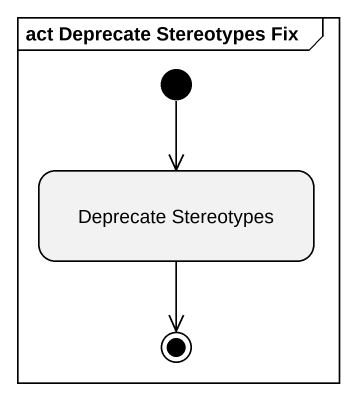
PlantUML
@startuml
mainframe act Deprecate Stereotypes Fix
hide empty description
state "Deprecate Stereotypes" as Deprecate_Stereotypes
[*] --> Deprecate_Stereotypes
Deprecate_Stereotypes --> [*]
@enduml
